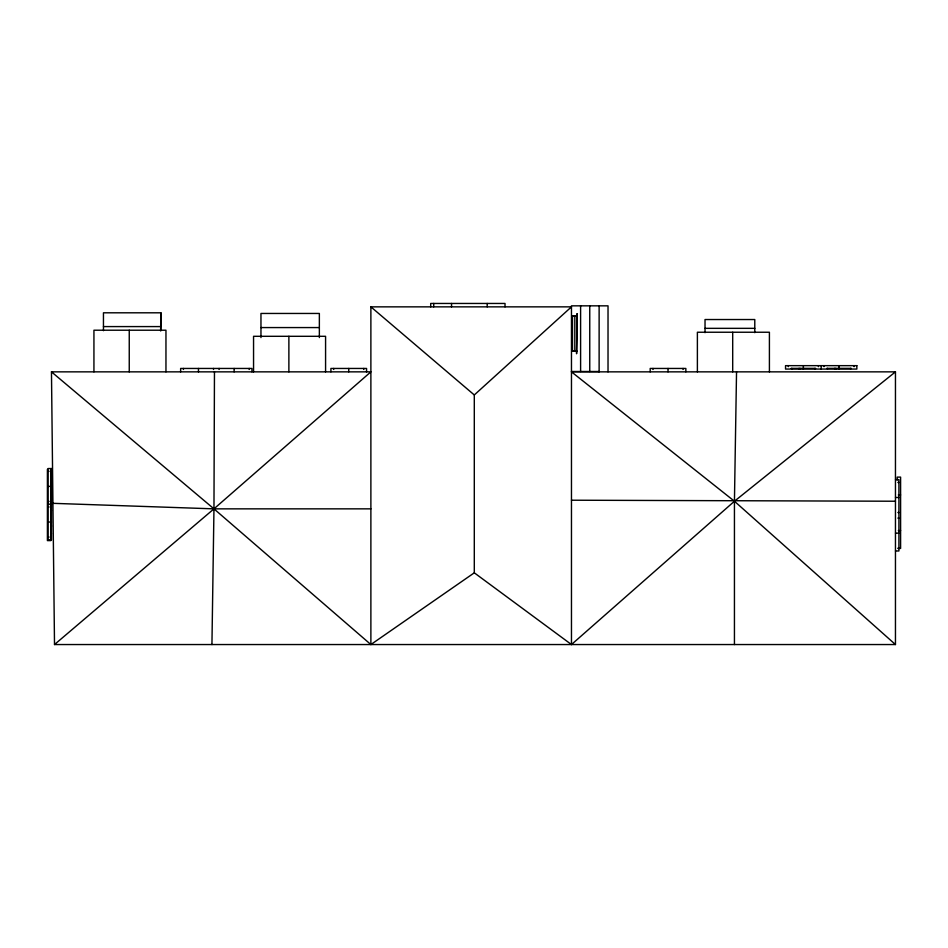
<?xml version="1.0" encoding="UTF-8"?>
<svg xmlns="http://www.w3.org/2000/svg" width="948" height="948" viewBox="0 0 948 948"><rect width="100%" height="100%" fill="white"/><g stroke="black" fill="none" stroke-linecap="round" stroke-linejoin="round"><path stroke-width="1.42" d="M214.461 371.853L213.964 508.851L211.937 644.545M160.639 330.686L160.828 312.804L160.828 330.781M736.537 371.853L734.439 501.231L734.439 644.545M160.828 321.502L160.686 326.586L103.451 326.586M474.296 394.972L571.466 306.856L370.881 306.856L370.881 644.545L474.296 572.817L474.296 394.972L370.881 306.856M474.296 572.817L571.466 644.545L734.439 501.231L895.457 371.853L895.457 644.545L54.51 644.545L51.465 371.853L370.881 371.853L213.964 508.851L54.51 644.545M160.947 312.804L103.451 312.804L103.451 330.686M577.166 315.992L572.485 315.992L572.485 351.246L577.166 351.246M572.485 316.288L574.82 316.288M260.961 327.57L319.358 327.57M705.028 328.34L754.786 328.34M572.485 350.95L574.82 350.95M791.118 368.357L815.624 368.357M826.775 368.357L851.28 368.357M571.466 371.498L599.124 371.498M895.457 371.853L571.466 371.853L734.439 501.231L895.457 644.545M48.064 471.322L49.083 471.322M50.765 474.806L51.465 474.806M895.505 479.652L898.905 479.652L898.905 550.978L895.505 550.978M897.898 482.449L898.905 482.449M48.064 486.371L51.465 486.371M50.765 489.689L51.465 489.689M50.765 490.744L51.465 490.744M898.337 494.939L900.6 494.939M895.505 497.487L898.905 497.487M50.765 497.925L51.465 497.925M895.457 501.231L571.466 500.212M48.064 501.409L49.083 501.409M48.064 504.194L51.465 504.194M48.064 506.979L49.083 506.979M370.881 508.851L213.964 508.851L52.934 503.329M50.765 510.462L51.465 510.462M897.898 512.524L898.905 512.524M897.898 518.106L898.905 518.106M48.064 522.028L51.465 522.028M50.765 525.358L51.465 525.358M50.765 526.401L51.465 526.401M898.337 530.607L900.6 530.607M895.505 533.143L898.905 533.143M50.765 533.582L51.465 533.582M48.064 537.066L49.083 537.066M897.898 548.181L898.905 548.181M898.337 548.43L900.6 548.43L900.6 477.117L897.199 477.117L897.199 479.996M51.465 371.853L213.964 508.851L370.881 644.545M854.065 365.655L854.065 366.675M850.581 368.357L850.581 369.056M839.027 365.655L839.027 369.056M835.698 368.357L835.698 369.056M834.655 368.357L834.655 369.056M827.474 368.357L827.474 369.056M823.99 365.655L823.99 366.675M821.193 365.655L821.193 369.056M818.408 365.655L818.408 366.675M814.925 368.357L814.925 369.056M803.371 365.655L803.371 369.056M800.041 368.357L800.041 369.056M798.998 368.357L798.998 369.056M791.805 368.357L791.805 369.056M788.321 365.655L788.321 366.675M769.409 371.853L769.409 332.238L697.384 332.238L697.384 371.853M754.786 332.677L754.786 319.535L705.028 319.535L705.028 332.677M732.697 332.238L732.697 371.853M685.854 371.853L685.854 368.452L650.198 368.452L650.198 371.853M683.07 368.452L683.07 369.459M668.032 368.452L668.032 371.853M652.994 368.452L652.994 369.459M608.024 371.853L608.024 305.837L571.466 305.837L571.466 644.545M599.124 305.837L599.124 371.853M589.751 305.837L589.751 371.498M580.603 305.837L580.603 371.498M574.82 315.992L574.82 351.246M505.023 306.856L505.023 303.455L430.7 303.455L430.7 306.856M487.201 303.455L487.201 306.856M451.544 303.455L451.544 306.856M433.71 303.455L433.71 306.856M366.568 371.853L366.568 368.452L330.911 368.452L330.911 371.853M363.771 368.452L363.771 369.459M348.734 368.452L348.734 371.853M333.696 368.452L333.696 369.459M325.579 371.853L325.579 336.303L253.554 336.303L253.554 371.853M319.358 337.583L319.358 313.456L260.961 313.456L260.961 337.583M288.879 336.303L288.879 371.853M251.955 371.853L251.955 368.452L180.641 368.452L180.641 371.853M249.17 368.452L249.17 369.459M234.132 368.452L234.132 371.853M219.083 368.452L219.083 369.459M213.513 368.452L213.513 369.459M198.464 368.452L198.464 371.853M183.426 368.452L183.426 369.459M165.959 371.853L165.959 330.212L93.935 330.212L93.935 371.853M129.248 330.212L129.248 371.853M50.801 469.296L50.801 540.609L47.4 540.609L47.4 469.296M577.166 313.658L576.574 353.592L577.166 313.658M856.85 365.655L785.537 365.655L785.537 369.056L856.85 369.056L856.85 365.655M51.465 468.537L48.064 468.537L48.064 539.85L51.465 539.85L51.465 468.537"/></g></svg>
